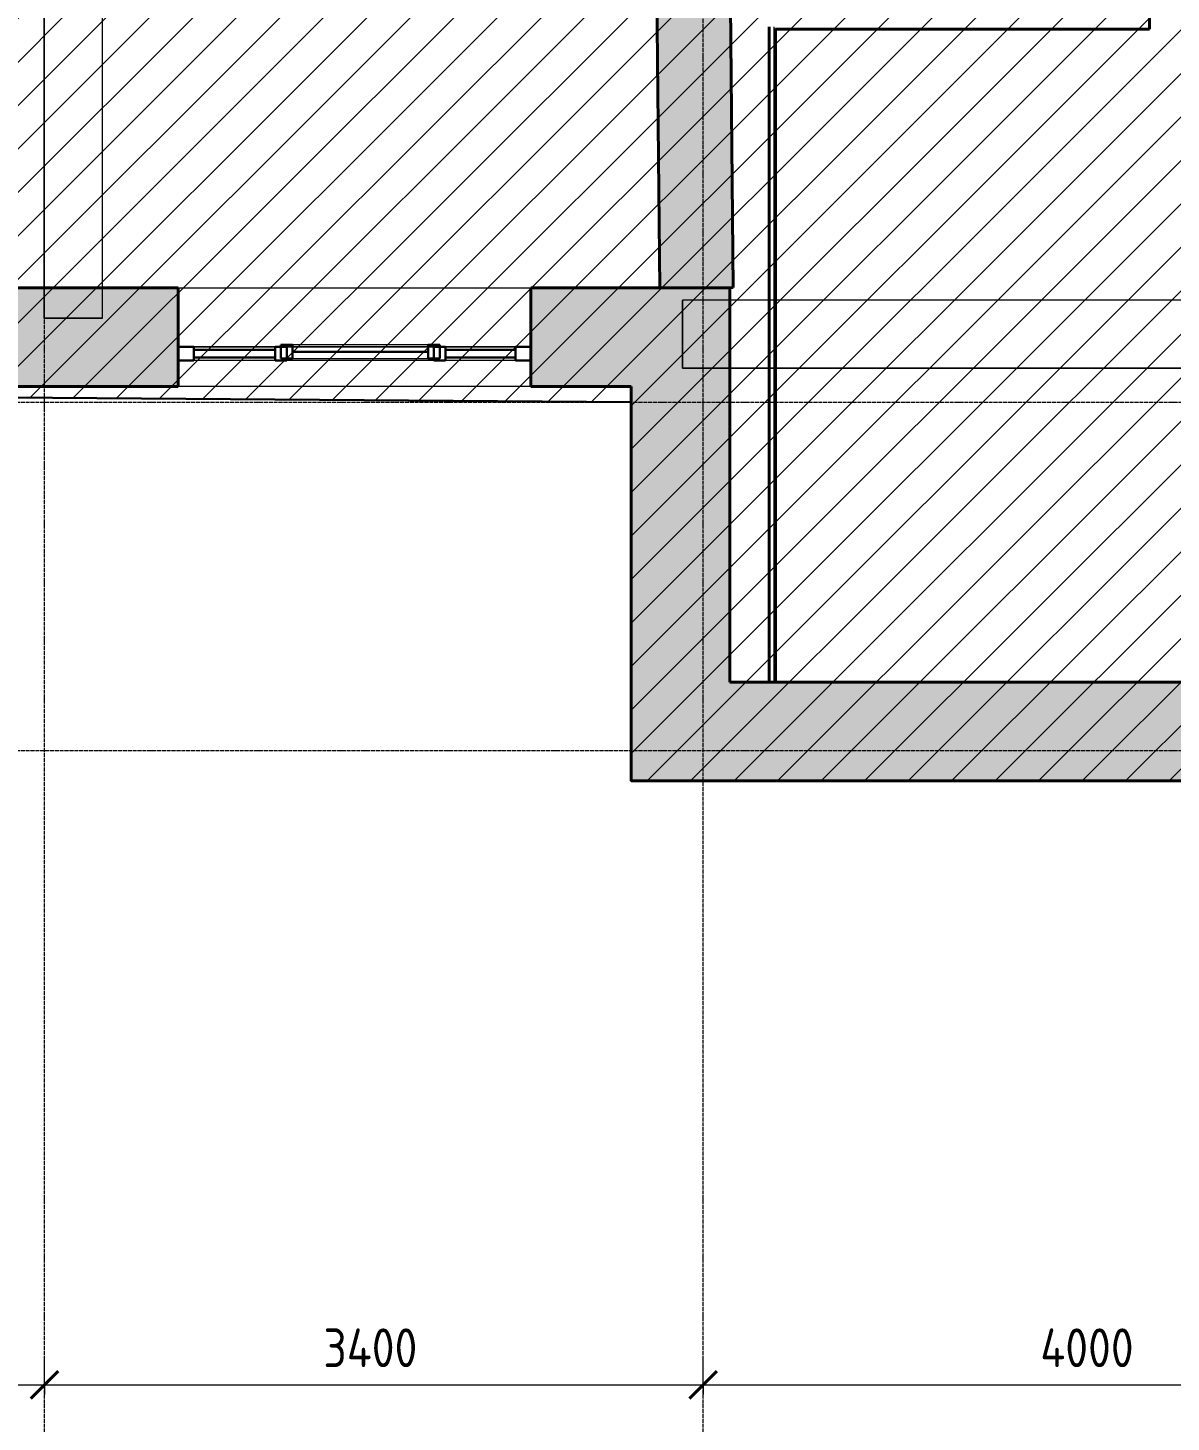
# Model space of a CAD drawing. Header units: millimetres. Extents: x -11886 to 379896, y -8130 to 47743.
# Drawn here: x 38924 to 44824, y -3160 to 4039 of the extents above; entities that cross this region are included whole.
import ezdxf

# ---------------------------------------------------------------- set-up
doc = ezdxf.new("R2010")
doc.units = ezdxf.units.MM
for name, pattern in [('ADSK_Линия сетки', [25, 20, -2.5, 0, -2.5]), ('ADSK_Сверху', [4.5, 3, -1.5]), ('ADSK_Снесено', [4.5, 3, -1.5])]:
    doc.linetypes.add(name, pattern=pattern)
for name, color, linetype, lineweight, true_color in [('_ Окна', 5, 'Continuous', 30, 0x0000ff), ('Витраж', 5, 'Continuous', 18, 0x0000ff), ('Окна', 5, 'Continuous', 18, 0x0000ff), ('Панели витража', 5, 'Continuous', 18, 0x0000ff), ('Стены внутренние', 5, 'Continuous', 18, 0x0000ff), ('Стены наружные', 1, 'ADSK_Снесено', 18, 0xff0000), ('Стены штриховка', 5, 'Continuous', 18, 0x0000ff)]:
    doc.layers.add(name, color=color, linetype=linetype, lineweight=lineweight, true_color=true_color)
for name, color, linetype, lineweight in [('Каркас', 7, 'Continuous', 18), ('Оси', 7, 'Continuous', 9), ('Размеры', 7, 'Continuous', 9), ('Размеры-100', 7, 'Continuous', 9)]:
    doc.layers.add(name, color=color, linetype=linetype, lineweight=lineweight)
doc.styles.add('GOST Common_1', font='GOST_Common.ttf', dxfattribs={"width": 0.9, "height": 200})
doc.dimstyles.new('ADSK_Основной_2_мм_Округление_до_1_мм', dxfattribs={"dimscale": 304.8, "dimtxt": 201.142999, "dimasz": 0.463911, "dimexe": 0.492126, "dimexo": 0.492126, "dimgap": 0.098425, "dimtad": 1, "dimdec": 0, "dimdsep": 46, "dimtxsty": 'GOST Common_1', "dimblk1": 'OBLIQUE', "dimblk2": 'OBLIQUE', "dimsah": 1, "dimcen": 0.09, "dimdle": 0.492126, "dimazin": 2, "dimtfac": 1, "dimtdec": 4, "dimtix": 1, "dimtmove": 0, "dimatfit": 3, "dimfxl": 1, "dimtvp": 1, "dimtolj": 1, "dimtzin": 0, "dimlwd": 20, "dimlwe": 20, "dimarcsym": 2})

# ---------------------------------------------------------------- blocks, each defined once
blk = doc.blocks.new('ADSK_БалкаЖБ_Прямоугольная - 350х280мм-843459-01 План 1-го этажа маркировочный')
at = {"layer": 'Каркас', "color": 253, "linetype": 'ADSK_Сверху', "true_color": 0xaaaaaa}
for p, q in [((-3601.1, 175), (-3601.1, -175)), ((-3601.1, 175), (3601.1, 175)), ((3601.1, -175), (3601.1, 175)), ((-3601.1, -175), (3601.1, -175))]:
    blk.add_line(p, q, dxfattribs=at)
at = {"layer": 'Каркас', "color": 253, "linetype": 'ADSK_Сверху', "true_color": 0xb2b2b2}
for p, q in [((-3601.1, -175), (-3601.1, 175)), ((3601.1, 175), (-3601.1, 175)), ((3601.1, 175), (3601.1, -175)), ((-3601.1, -175), (3601.1, -175))]:
    blk.add_line(p, q, dxfattribs=at)
blk = doc.blocks.new('Прямоугольный импост - 70х20_60мм-1427697-01 План 1-го этажа маркировочный')
at = {"layer": 'Витраж', "color": 161, "linetype": 'ADSK_Сверху', "true_color": 0xaaaaff}
for p, q in [((39699.9, 2391.5), (39699.9, 2321.5)), ((39779.9, 2391.5), (39699.9, 2391.5)), ((40229.9, 2391.5), (40199.9, 2391.5)), ((39779.9, 2321.5), (39699.9, 2321.5)), ((40229.9, 2321.5), (40199.9, 2321.5))]:
    blk.add_line(p, q, dxfattribs=at)
blk = doc.blocks.new('Прямоугольный импост - 70х20_60мм-1424711-01 План 1-го этажа маркировочный')
at = {"layer": 'Витраж', "color": 161, "linetype": 'ADSK_Сверху', "true_color": 0xaaaaff}
for p, q in [((-80, 35), (0, 35)), ((0, 35), (0, -35)), ((0, -35), (-80, -35))]:
    blk.add_line(p, q, dxfattribs=at)
blk = doc.blocks.new('Прямоугольный импост - 70х20_60мм-1424712-01 План 1-го этажа маркировочный')
at = {"layer": 'Витраж', "color": 161, "linetype": 'ADSK_Сверху', "true_color": 0xaaaaff}
for p, q in [((0, 35), (-80, 35)), ((0, -35), (0, 35)), ((-80, -35), (0, -35))]:
    blk.add_line(p, q, dxfattribs=at)
blk = doc.blocks.new('Прямоугольный импост - 70х20_60мм-1329426-01 План 1-го этажа маркировочный')
at = {"layer": 'Витраж', "color": 161, "linetype": 'ADSK_Сверху', "true_color": 0xaaaaff}
for p, q in [((40259.9, 2391.5), (40229.9, 2391.5)), ((41049.9, 2391.5), (41019.9, 2391.5)), ((40259.9, 2321.5), (40229.9, 2321.5)), ((41049.9, 2321.5), (41019.9, 2321.5))]:
    blk.add_line(p, q, dxfattribs=at)
blk = doc.blocks.new('Прямоугольный импост - 70х20_60мм-1225113-01 План 1-го этажа маркировочный')
at = {"layer": 'Витраж', "color": 161, "linetype": 'ADSK_Сверху', "true_color": 0xaaaaff}
for p, q in [((-6006, 10091.9), (-6006, 10121.9)), ((-5936, 10091.9), (-5936, 10121.9)), ((-6006, 9651.9), (-6006, 9731.9)), ((-5936, 9651.9), (-5936, 9731.9)), ((-6006, 9651.9), (-5936, 9651.9))]:
    blk.add_line(p, q, dxfattribs=at)
blk = doc.blocks.new('Прямоугольный импост - 70х60мм-1424709-01 План 1-го этажа маркировочный')
at = {"layer": 'Витраж', "color": 161, "linetype": 'ADSK_Сверху', "true_color": 0xaaaaff}
for p, q in [((-30, 35), (30, 35)), ((30, -35), (-30, -35))]:
    blk.add_line(p, q, dxfattribs=at)
blk = doc.blocks.new('Прямоугольный импост - 70х60мм-1427699-01 План 1-го этажа маркировочный')
at = {"layer": 'Витраж', "color": 161, "linetype": 'ADSK_Сверху', "true_color": 0xaaaaff}
for p, q in [((39779.9, 2391.5), (39779.9, 2321.5)), ((40199.9, 2391.5), (39779.9, 2391.5)), ((40199.9, 2321.5), (40199.9, 2391.5)), ((40199.9, 2321.5), (39779.9, 2321.5))]:
    blk.add_line(p, q, dxfattribs=at)
blk = doc.blocks.new('Прямоугольный импост - 70х60мм-1225009-01 План 1-го этажа маркировочный')
at = {"layer": 'Витраж', "color": 161, "linetype": 'ADSK_Сверху', "true_color": 0xaaaaff}
for p, q in [((-5936, 11391.9), (-6006, 11391.9)), ((-6006, 11031.9), (-6006, 11391.9)), ((-5936, 11031.9), (-5936, 11391.9)), ((-6006, 11031.9), (-5936, 11031.9))]:
    blk.add_line(p, q, dxfattribs=at)
blk = doc.blocks.new('Прямоугольный импост - 70х60мм-1329428-01 План 1-го этажа маркировочный')
at = {"layer": 'Витраж', "color": 161, "linetype": 'ADSK_Сверху', "true_color": 0xaaaaff}
for p, q in [((40259.9, 2391.5), (40259.9, 2321.5)), ((41019.9, 2391.5), (40259.9, 2391.5)), ((41019.9, 2321.5), (41019.9, 2391.5)), ((41019.9, 2321.5), (40259.9, 2321.5))]:
    blk.add_line(p, q, dxfattribs=at)
blk = doc.blocks.new('Системная панель - _AR_Стекло_40мм_привязка по центру-V172-01 План 1-го этажа маркировочный')
at = {"layer": 'Панели витража', "lineweight": 30}
for p, q in [((180, 20), (-180, 20)), ((-180, 20), (-180, -20)), ((180, -20), (180, 20)), ((-180, -20), (180, -20))]:
    blk.add_line(p, q, dxfattribs=at)
blk = doc.blocks.new('Прямоугольный импост - 70х20_60мм-V173-01 План 1-го этажа маркировочный')
at = {"layer": 'Витраж', "lineweight": 30}
for p, q in [((-80, 35), (0, 35)), ((-80, -35), (-80, 35)), ((0, 35), (0, -35)), ((0, -35), (-80, -35))]:
    blk.add_line(p, q, dxfattribs=at)
blk = doc.blocks.new('Прямоугольный импост - 70х20_60мм-V174-01 План 1-го этажа маркировочный')
at = {"layer": 'Витраж', "lineweight": 30}
for p, q in [((0, 35), (-80, 35)), ((-80, 35), (-80, -35)), ((0, -35), (0, 35)), ((-80, -35), (0, -35))]:
    blk.add_line(p, q, dxfattribs=at)
blk = doc.blocks.new('Системная панель - _AR_Стекло_40мм_привязка по центру-1427701-01 План 1-го этажа маркировочный')
at = {"layer": 'Панели витража', "lineweight": 30}
for p, q in [((210, 20), (-210, 20)), ((-210, 20), (-210, -20)), ((210, -20), (210, 20)), ((-210, -20), (210, -20))]:
    blk.add_line(p, q, dxfattribs=at)
blk = doc.blocks.new('Витраж-тент со смещением вовне - 60мм 30 сдвиг-1466956-01 План 1-го этажа маркировочный')
at = {"layer": '_ Окна'}
for p, q in [((-410, 25), (-410, -45)), ((-410, 25), (-350, 25)), ((-410, -45), (-410, 25)), ((-350, 25), (-350, -45)), ((410, 25), (350, 25)), ((350, 25), (350, -45)), ((410, -45), (410, 25)), ((410, -45), (410, 25)), ((-350, -45), (-410, -45)), ((-350, -10), (350, -10)), ((350, -45), (410, -45))]:
    blk.add_line(p, q, dxfattribs=at)
at = {"layer": 'Окна'}
for p, q in [((350, 25), (-350, 25)), ((-350, -45), (350, -45))]:
    blk.add_line(p, q, dxfattribs=at)
blk = doc.blocks.new('Прямоугольный импост - 70х60мм-V37-01 План 1-го этажа маркировочный')
at = {"layer": 'Витраж'}
for p, q in [((-6006, 9731.9), (-6006, 10091.9)), ((-5936, 10091.9), (-5936, 9731.9))]:
    blk.add_line(p, q, dxfattribs=at)
blk = doc.blocks.new('Прямоугольный импост - 70х60мм-V175-01 План 1-го этажа маркировочный')
at = {"layer": 'Витраж'}
for p, q in [((39779.9, 2391.5), (40199.9, 2391.5)), ((40199.9, 2321.5), (39779.9, 2321.5))]:
    blk.add_line(p, q, dxfattribs=at)
blk = doc.blocks.new('Прямоугольный импост - 70х60мм-V176-01 План 1-го этажа маркировочный')
at = {"layer": 'Витраж', "lineweight": 30}
for p, q in [((-30, 35), (30, 35)), ((-30, -35), (-30, 35)), ((30, 35), (30, -35)), ((30, -35), (-30, -35))]:
    blk.add_line(p, q, dxfattribs=at)
blk = doc.blocks.new('Прямоугольный импост - 70х60мм-V177-01 План 1-го этажа маркировочный')
at = {"layer": 'Витраж'}
for p, q in [((40259.9, 2391.5), (41019.9, 2391.5)), ((41019.9, 2321.5), (40259.9, 2321.5))]:
    blk.add_line(p, q, dxfattribs=at)
blk = doc.blocks.new('DIMBLOCK8-01 План 1-го этажа маркировочный')
at = {"layer": 'Размеры-100', "lineweight": 20, "transparency": 16777216}
for p, q in [((31109.9, -2967.9), (31109.9, -2817.9)), ((39009.9, -2967.9), (39009.9, -2817.9)), ((31109.9, -2967.9), (39009.9, -2967.9)), ((31109.9, -2967.9), (31109.9, -3017.9)), ((39009.9, -2967.9), (39009.9, -3017.9))]:
    blk.add_line(p, q, dxfattribs=at)
at = {"layer": 'Размеры-100', "lineweight": 40, "transparency": 16777216}
for p, q in [((31109.9, -2967.9), (31180.6, -2897.2)), ((39009.9, -2967.9), (39080.6, -2897.2)), ((31109.9, -2967.9), (31039.2, -3038.6)), ((39009.9, -2967.9), (38939.2, -3038.6))]:
    blk.add_line(p, q, dxfattribs=at)
at = {"layer": 'Размеры-100', "color": 0, "lineweight": 20, "transparency": 16777216, "insert": (34807.6, -2676.5), "char_height": 200, "width": 605.475, "attachment_point": 1, "line_spacing_factor": 1.022761, "style": 'GOST Common_1'}
blk.add_mtext('7900', dxfattribs=at)
blk = doc.blocks.new('_Oblique')
at = {"color": 0, "linetype": 'ByBlock', "lineweight": -2}
blk.add_line((-0.5, -0.5), (0.5, 0.5), dxfattribs=at)
blk = doc.blocks.new('DIMBLOCK9-01 План 1-го этажа маркировочный')
at = {"layer": 'Размеры-100', "lineweight": 20, "transparency": 16777216}
for p, q in [((39009.9, -2967.9), (39009.9, -2817.9)), ((42409.9, -2967.9), (42409.9, -2817.9)), ((39009.9, -2967.9), (42409.9, -2967.9)), ((39009.9, -2967.9), (39009.9, -3017.9)), ((42409.9, -2967.9), (42409.9, -3017.9))]:
    blk.add_line(p, q, dxfattribs=at)
at = {"layer": 'Размеры-100', "lineweight": 40, "transparency": 16777216}
for p, q in [((39009.9, -2967.9), (39080.6, -2897.2)), ((42409.9, -2967.9), (42480.6, -2897.2)), ((39009.9, -2967.9), (38939.2, -3038.6)), ((42409.9, -2967.9), (42339.2, -3038.6))]:
    blk.add_line(p, q, dxfattribs=at)
at = {"layer": 'Размеры-100', "color": 0, "lineweight": 20, "transparency": 16777216, "insert": (40449.1, -2676.5), "char_height": 200, "width": 625.93, "attachment_point": 1, "line_spacing_factor": 1.022761, "style": 'GOST Common_1'}
blk.add_mtext('3400', dxfattribs=at)
blk = doc.blocks.new('DIMBLOCK10-01 План 1-го этажа маркировочный')
at = {"layer": 'Размеры-100', "lineweight": 20, "transparency": 16777216}
for p, q in [((42409.9, -2967.9), (42409.9, -2817.9)), ((46409.9, -2967.9), (46409.9, -2817.9)), ((42409.9, -2967.9), (46409.9, -2967.9)), ((42409.9, -2967.9), (42409.9, -3017.9)), ((46409.9, -2967.9), (46409.9, -3017.9))]:
    blk.add_line(p, q, dxfattribs=at)
at = {"layer": 'Размеры-100', "lineweight": 40, "transparency": 16777216}
for p, q in [((42409.9, -2967.9), (42480.6, -2897.2)), ((46409.9, -2967.9), (46480.6, -2897.2)), ((42409.9, -2967.9), (42339.2, -3038.6)), ((46409.9, -2967.9), (46339.2, -3038.6))]:
    blk.add_line(p, q, dxfattribs=at)
at = {"layer": 'Размеры-100', "color": 0, "lineweight": 20, "transparency": 16777216, "insert": (44149.1, -2676.5), "char_height": 200, "width": 625.93, "attachment_point": 1, "line_spacing_factor": 1.022761, "style": 'GOST Common_1'}
blk.add_mtext('4000', dxfattribs=at)

msp = doc.modelspace()

# ---------------------------------------------------------------- hatches: boundary and pattern name
at = {"lineweight": 13, "true_color": 0x636466, "transparency": 33554559}
h = msp.add_hatch(dxfattribs=at)
h.set_pattern_fill('ANSI31', color=251, scale=50)
h.set_pattern_definition([(45, (0, 84876.59), (-112.2532, 112.2532), [])])
h.paths.add_polyline_path([(49933.4, 8532.3), (56213.95, 8532.3), (56032.62, 43759.21), (46033.21, 43759.21), (46033.21, 20934.06), (46719.85, 20904.57), (46719.85, 10918.4), (782.6, 10918.4), (771.13, 8529.25), (290.5, 8529.25), (290.5, 306.79), (8273, 272.02), (8273, 2186.48), (18972.64, 2186.48), (18972.64, -2732.57), (31336.4, -2732.57), (31336.4, 2185.74), (42036.93, 2106.79), (42036.93, 150.23), (49933.4, 150.23)])
at = {"layer": 'Стены внутренние', "true_color": 0xc0c0c0}
msp.add_hatch(color=9, dxfattribs=at).paths.add_polyline_path([(42184.95, 2694.54), (42564.93, 2698.41), (42500.6, 9010.42), (42120.57, 9011.43), (42184.91, 2698.41)])
at = {"layer": 'Стены наружные', "linetype": 'Continuous', "true_color": 0xc0c0c0}
h = msp.add_hatch(color=9, dxfattribs=at)
h.paths.add_polyline_path([(41519.93, 2186.48), (42036.93, 2186.48), (42036.93, 2696.48), (41519.93, 2696.48), (41519.93, 2322.96)])
h.paths.add_polyline_path([(38947.97, 2186.48), (39699.93, 2186.48), (39699.93, 2696.48), (38672.85, 2696.48), (38672.85, 2186.48)])
h.paths.add_polyline_path([(36852.85, 2186.48), (36852.85, 2696.48), (35863.53, 2696.48), (35863.53, 2186.48), (36718.5, 2186.48)])
h.paths.add_polyline_path([(34043.53, 2186.48), (34043.53, 2696.48), (33055.97, 2696.48), (33055.97, 2186.48), (33296.27, 2186.48)])
h.paths.add_polyline_path([(30252.67, 2186.48), (31235.97, 2186.48), (31235.97, 2696.48), (30252.67, 2696.48), (30252.67, 2400.22)])
h.paths.add_polyline_path([(28432.67, 2186.48), (28432.67, 2696.48), (27452.43, 2696.48), (27452.43, 2186.48), (28180.43, 2186.48)])
h.paths.add_polyline_path([(22226.96, 2186.48), (22792.43, 2186.48), (22792.43, 2696.48), (21763.73, 2696.48), (21763.73, 2186.48), (22064.43, 2186.48)])
h.paths.add_polyline_path([(25752.43, 2186.48), (25752.43, 2696.48), (24492.43, 2696.48), (24492.43, 2186.48)])
h.paths.add_polyline_path([(16107.48, 2186.48), (17097.66, 2186.48), (17097.66, 2696.48), (16107.48, 2696.48), (16107.48, 2602.68)])
h.paths.add_polyline_path([(19943.73, 2186.48), (19943.73, 2696.48), (18917.66, 2696.48), (18917.66, 2186.48), (18972.64, 2186.48)])
h.paths.add_polyline_path([(13865.31, 2186.48), (14287.48, 2186.48), (14287.48, 2696.48), (13310.86, 2696.48), (13310.86, 2186.48)])
h.paths.add_polyline_path([(11490.86, 2186.48), (11490.86, 2696.48), (10515.87, 2696.48), (10515.87, 2186.48)])
h.paths.add_polyline_path([(8273, 2186.48), (8695.87, 2186.48), (8695.87, 2696.48), (8273, 2696.48), (8273, 2599.37)])
msp.add_hatch(color=9, dxfattribs=at).paths.add_polyline_path([(42546.93, 150.23), (42546.93, 2696.48), (42327.14, 2695.99), (42184.95, 2694.54), (42184.93, 2696.48), (42036.93, 2696.48), (42036.93, 150.23), (42386.99, 150.23)])
h = msp.add_hatch(color=9, dxfattribs=at)
h.paths.add_polyline_path([(49423.4, 150.23), (49423.4, 660.23), (46724.57, 660.23), (46724.57, 150.23)])
h.paths.add_polyline_path([(42546.93, 150.23), (45264.57, 150.23), (45264.57, 660.23), (42546.93, 660.23), (42546.93, 575.63)])

# ---------------------------------------------------------------- linework, layer by layer
at = {"color": 251, "lineweight": 30, "true_color": 0x636466}
msp.add_lwpolyline([(46033.21, 20934.06), (46033.21, 43759.21), (56032.62, 43759.21), (56213.95, 8532.3), (49933.4, 8532.3), (49933.4, 150.23), (42036.93, 150.23), (42036.93, 2106.79), (31235.97, 2186.48), (31336.4, 2185.74), (31336.4, -2732.57), (18972.64, -2732.57), (18972.64, 2186.48), (8273, 2186.48), (8273, 272.02), (290.5, 306.79), (290.5, 8529.25)], dxfattribs=at)
at = {"layer": 'Каркас', "color": 253, "linetype": 'ADSK_Сверху', "true_color": 0xb2b2b2}
for p, q in [((39008.48, 8927), (39008.48, 2540.02)), ((39308.48, 2540.02), (39308.48, 8927)), ((39308.48, 2540.02), (39008.48, 2540.02))]:
    msp.add_line(p, q, dxfattribs=at)
at = {"layer": 'Каркас', "color": 253, "linetype": 'ADSK_Сверху', "true_color": 0xaaaaaa}
for p, q in [((39008.48, 2540.02), (39008.48, 8927)), ((39308.48, 2540.02), (39308.48, 8927)), ((39008.48, 2540.02), (39308.48, 2540.02))]:
    msp.add_line(p, q, dxfattribs=at)
at = {"layer": 'Оси', "linetype": 'ADSK_Линия сетки'}
for p, q in [((39009.91, -7330.38), (39009.91, 21668.8)), ((42409.91, -7330.38), (42409.91, 21668.8)), ((-11086.22, 2106.79), (57141.72, 2106.79)), ((-11086.22, 306.79), (57141.72, 306.79))]:
    msp.add_line(p, q, dxfattribs=at)
at = {"layer": 'Стены внутренние', "color": 18, "lineweight": 40, "true_color": 0x000000}
for p, q in [((44712.34, 4031.85), (44712.34, 8791.8)), ((42134.88, 7607.43), (42184.95, 2694.54)), ((42564.93, 2698.41), (42550.1, 4153.85)), ((42750.34, 4043.85), (42750.34, 660.23)), ((42783.34, 4031.85), (44712.34, 4031.85)), ((42783.34, 660.23), (42783.34, 4031.85)), ((42184.95, 2694.54), (42564.93, 2698.41)), ((42750.34, 660.23), (42781.34, 660.23))]:
    msp.add_line(p, q, dxfattribs=at)
at = {"layer": 'Стены наружные', "color": 18, "linetype": 'Continuous', "lineweight": 40, "true_color": 0x000000}
for p, q in [((39699.93, 2696.48), (38784.85, 2696.48)), ((39699.93, 2186.48), (39699.93, 2696.48)), ((42546.93, 2696.48), (41519.93, 2696.48)), ((41519.93, 2696.48), (41519.93, 2186.48)), ((42546.93, 660.23), (42546.93, 2696.48)), ((38672.85, 2186.48), (39699.93, 2186.48)), ((41519.93, 2186.48), (42036.93, 2186.48)), ((42036.93, 2186.48), (42036.93, 150.23)), ((42750.34, 660.23), (42546.93, 660.23)), ((45264.57, 660.23), (42783.34, 660.23)), ((42036.93, 150.23), (45264.57, 150.23))]:
    msp.add_line(p, q, dxfattribs=at)
at = {"layer": 'Стены наружные', "color": 18, "linetype": 'Continuous', "true_color": 0x000000}
for p, q in [((39699.93, 2696.48), (41519.93, 2696.48)), ((41519.93, 2186.48), (39699.93, 2186.48))]:
    msp.add_line(p, q, dxfattribs=at)
at = {"layer": 'Стены штриховка'}
for p, q in [((44710.34, 4031.85), (44710.34, 8803.8)), ((42775.34, 660.23), (42775.34, 4043.85)), ((42777.34, 4033.85), (44712.34, 4033.85)), ((42781.34, 660.23), (42781.34, 4031.85)), ((44700.34, 4033.85), (44700.34, 4031.85)), ((42781.34, 660.23), (42783.34, 660.23))]:
    msp.add_line(p, q, dxfattribs=at)

# ---------------------------------------------------------------- block references
at = {"layer": '_ Окна', "rotation": 180}
msp.add_blockref('Витраж-тент со смещением вовне - 60мм 30 сдвиг-1466956-01 План 1-го этажа маркировочный', (40639.93, 2356.48), dxfattribs=at)
at = {"layer": 'Витраж', "color": 161, "linetype": 'ADSK_Сверху', "true_color": 0xaaaaff}
for name, p in [('Прямоугольный импост - 70х20_60мм-1427697-01 План 1-го этажа маркировочный', (0, 0)), ('Прямоугольный импост - 70х60мм-1427699-01 План 1-го этажа маркировочный', (0, 0)), ('Прямоугольный импост - 70х20_60мм-1329426-01 План 1-го этажа маркировочный', (0, 0)), ('Прямоугольный импост - 70х60мм-1329428-01 План 1-го этажа маркировочный', (0, 0)), ('Прямоугольный импост - 70х20_60мм-1424712-01 План 1-го этажа маркировочный', (41519.93, 2356.48))]:
    msp.add_blockref(name, p, dxfattribs=at)
at = {"layer": 'Витраж', "color": 161, "linetype": 'ADSK_Сверху', "true_color": 0xaaaaff, "extrusion": (0, 0, -1)}
for name, p in [('Прямоугольный импост - 70х20_60мм-1424711-01 План 1-го этажа маркировочный', (-39699.93, 2356.48)), ('Прямоугольный импост - 70х60мм-1424709-01 План 1-го этажа маркировочный', (-40229.93, 2356.48)), ('Прямоугольный импост - 70х60мм-1424709-01 План 1-го этажа маркировочный', (-41049.93, 2356.48))]:
    msp.add_blockref(name, p, dxfattribs=at)
at = {"layer": 'Витраж', "extrusion": (0, 0, -1)}
for name, p in [('Прямоугольный импост - 70х20_60мм-V173-01 План 1-го этажа маркировочный', (-39699.93, 2356.48)), ('Прямоугольный импост - 70х60мм-V176-01 План 1-го этажа маркировочный', (-40229.93, 2356.48)), ('Прямоугольный импост - 70х60мм-V176-01 План 1-го этажа маркировочный', (-41049.93, 2356.48))]:
    msp.add_blockref(name, p, dxfattribs=at)
at = {"layer": 'Витраж'}
for name, p in [('Прямоугольный импост - 70х60мм-V175-01 План 1-го этажа маркировочный', (0, 0)), ('Прямоугольный импост - 70х60мм-V177-01 План 1-го этажа маркировочный', (0, 0)), ('Прямоугольный импост - 70х20_60мм-V174-01 План 1-го этажа маркировочный', (41519.93, 2356.48))]:
    msp.add_blockref(name, p, dxfattribs=at)
at = {"layer": 'Витраж', "color": 161, "linetype": 'ADSK_Сверху', "true_color": 0xaaaaff}
for name, p, rotation in [('Прямоугольный импост - 70х20_60мм-1225113-01 План 1-го этажа маркировочный', (51171.86, 8327.52), 89.99999999999987), ('Прямоугольный импост - 70х60мм-1225009-01 План 1-го этажа маркировочный', (52471.86, 8327.52), 89.99999999999974)]:
    msp.add_blockref(name, p, dxfattribs=dict(at, rotation=rotation))
at = {"layer": 'Витраж', "rotation": 89.99999999999987}
msp.add_blockref('Прямоугольный импост - 70х60мм-V37-01 План 1-го этажа маркировочный', (51171.86, 8327.52), dxfattribs=at)
at = {"layer": 'Каркас', "color": 253, "linetype": 'ADSK_Сверху', "true_color": 0xaaaaaa, "rotation": 180}
msp.add_blockref('ADSK_БалкаЖБ_Прямоугольная - 350х280мм-843459-01 План 1-го этажа маркировочный', (45904.29, 2457.36), dxfattribs=at)
at = {"layer": 'Панели витража', "rotation": 180}
for name, p in [('Системная панель - _AR_Стекло_40мм_привязка по центру-1427701-01 План 1-го этажа маркировочный', (39989.93, 2356.48)), ('Системная панель - _AR_Стекло_40мм_привязка по центру-V172-01 План 1-го этажа маркировочный', (41259.93, 2356.48))]:
    msp.add_blockref(name, p, dxfattribs=at)

# ---------------------------------------------------------------- dimensions: what is measured, and where the dimension line sits
at = {"layer": 'Размеры', "lineweight": 20}
for base, p1, p2, override, picture, middle in [((39009.91, -2967.91), (31109.91, -2867.92), (39009.91, -2867.92), {"dimpost": '<>', "dimfxl": 7900}, 'DIMBLOCK8-01 План 1-го этажа маркировочный', (35059.91, -2837.91)), ((42409.91, -2967.91), (39009.91, -2867.92), (42409.91, -2867.92), {"dimpost": '<>', "dimfxl": 3400}, 'DIMBLOCK9-01 План 1-го этажа маркировочный', (40709.91, -2837.91)), ((46409.91, -2967.91), (42409.91, -2867.92), (46409.91, -2867.92), {"dimpost": '<>', "dimfxl": 4000}, 'DIMBLOCK10-01 План 1-го этажа маркировочный', (44409.91, -2837.91))]:
    dim = msp.add_linear_dim(base=base, p1=p1, p2=p2, dimstyle='ADSK_Основной_2_мм_Округление_до_1_мм', override=override, dxfattribs=at)
    dim.commit()
    dim.dimension.update_dxf_attribs({"geometry": picture, "text_midpoint": middle})

doc.saveas('drawing.dxf')
